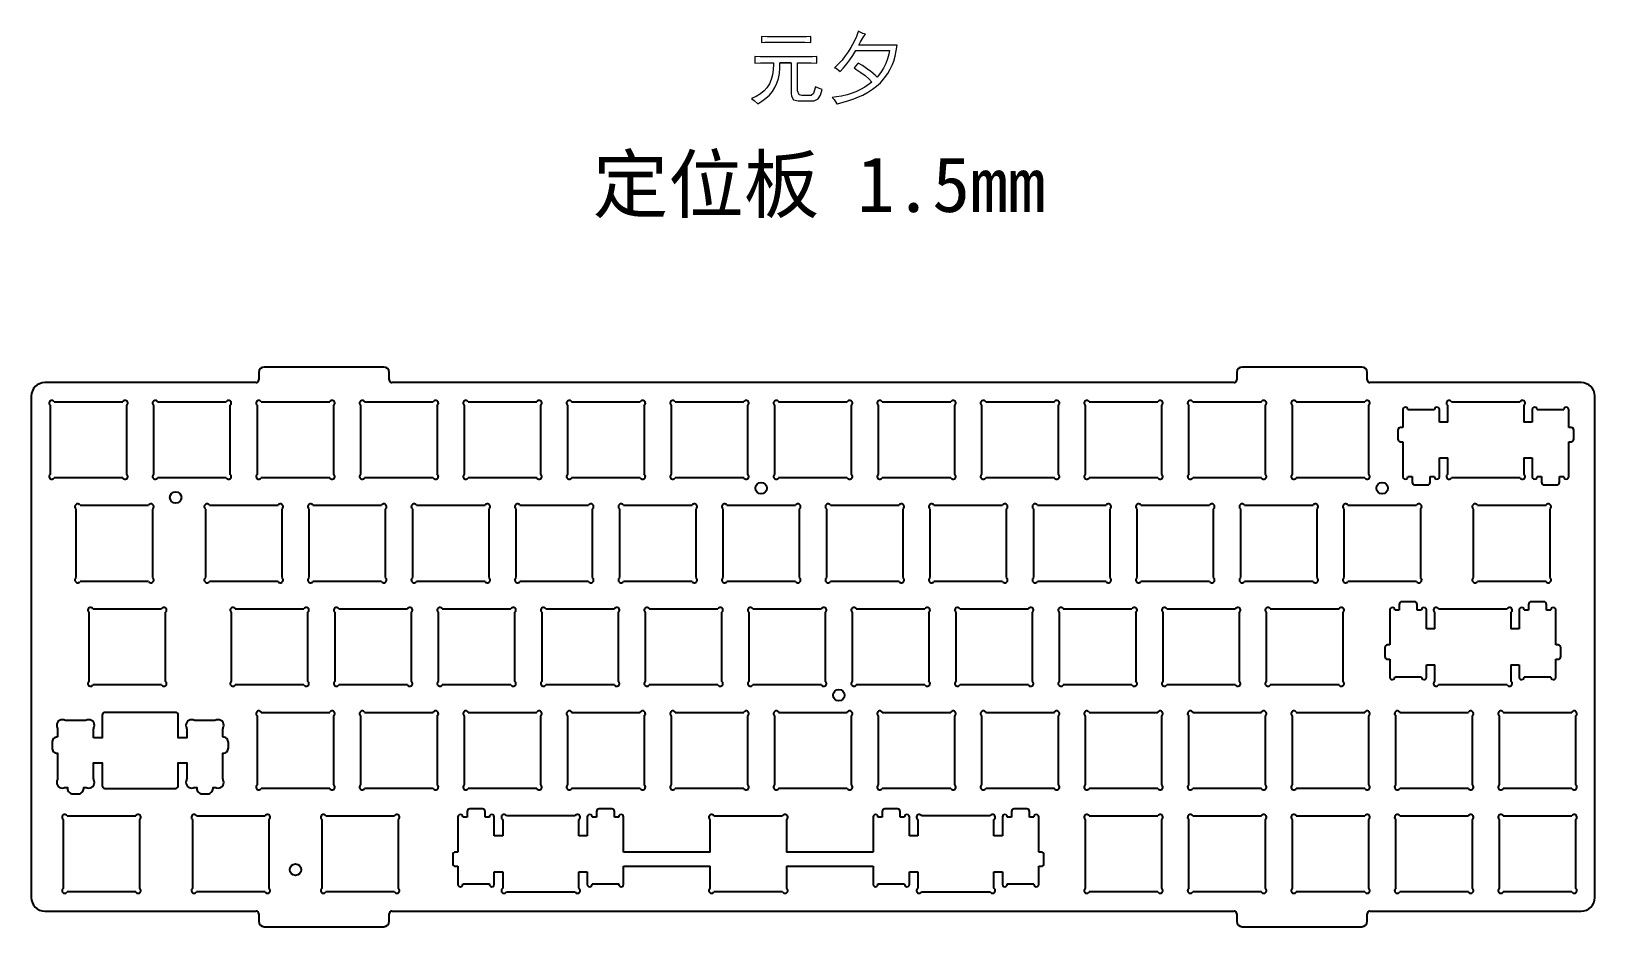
# Model space of a CAD drawing. Header units: millimetres. Extents: x 2418 to 2706, y 1427 to 1592.
import ezdxf

# ---------------------------------------------------------------- set-up
doc = ezdxf.new("R2010")
doc.units = ezdxf.units.MM
doc.layers.add('02___PRT_ALL_AXES', color=7, linetype='Continuous')
doc.layers.add('定位板 v10 v5 v1_定位板 v10 v5_定位板 v9_Sketch2', color=7, linetype='Continuous')
doc.styles.get("Standard").update_dxf_attribs({"font": 'arial.ttf'})

msp = doc.modelspace()

# ---------------------------------------------------------------- linework, layer by layer
at = {"color": 7, "linetype": 'Continuous'}
for p, q in [((2459.8, 1529.47), (2459.8, 1528.1)), ((2482.8, 1530.47), (2460.8, 1530.47)), ((2483.8, 1528.1), (2483.8, 1529.47)), ((2639.8, 1529.47), (2639.8, 1528.1)), ((2662.8, 1530.47), (2640.8, 1530.47)), ((2663.8, 1528.1), (2663.8, 1529.47)), ((2417.93, 1525.1), (2417.93, 1432.85)), ((2459.3, 1527.6), (2420.43, 1527.6)), ((2639.3, 1527.6), (2484.3, 1527.6)), ((2703.18, 1527.6), (2664.3, 1527.6)), ((2705.68, 1432.85), (2705.68, 1525.1)), ((2421.45, 1510.76), (2421.45, 1523.39)), ((2422.13, 1524.07), (2434.77, 1524.07)), ((2435.45, 1523.39), (2435.45, 1510.76)), ((2440.5, 1510.76), (2440.5, 1523.39)), ((2441.18, 1524.07), (2453.82, 1524.07)), ((2454.5, 1523.39), (2454.5, 1510.76)), ((2459.55, 1510.76), (2459.55, 1523.39)), ((2460.23, 1524.07), (2472.87, 1524.07)), ((2473.55, 1523.39), (2473.55, 1510.76)), ((2478.6, 1510.76), (2478.6, 1523.39)), ((2479.28, 1524.07), (2491.92, 1524.07)), ((2492.6, 1523.39), (2492.6, 1510.76)), ((2497.65, 1510.76), (2497.65, 1523.39)), ((2498.33, 1524.07), (2510.97, 1524.07)), ((2511.65, 1523.39), (2511.65, 1510.76)), ((2516.7, 1510.76), (2516.7, 1523.39)), ((2517.38, 1524.07), (2530.02, 1524.07)), ((2530.7, 1523.39), (2530.7, 1510.76)), ((2535.75, 1510.76), (2535.75, 1523.39)), ((2536.43, 1524.07), (2549.07, 1524.07)), ((2549.75, 1523.39), (2549.75, 1510.76)), ((2554.8, 1510.76), (2554.8, 1523.39)), ((2555.48, 1524.07), (2568.12, 1524.07)), ((2568.8, 1523.39), (2568.8, 1510.76)), ((2573.85, 1510.76), (2573.85, 1523.39)), ((2574.53, 1524.07), (2587.17, 1524.07)), ((2587.85, 1523.39), (2587.85, 1510.76)), ((2592.9, 1510.76), (2592.9, 1523.39)), ((2593.58, 1524.07), (2606.22, 1524.07)), ((2606.9, 1523.39), (2606.9, 1510.76)), ((2611.95, 1510.76), (2611.95, 1523.39)), ((2612.63, 1524.07), (2625.27, 1524.07)), ((2625.95, 1523.39), (2625.95, 1510.76)), ((2631, 1510.76), (2631, 1523.39)), ((2631.68, 1524.07), (2644.32, 1524.07)), ((2645, 1523.39), (2645, 1510.76)), ((2650.05, 1510.76), (2650.05, 1523.39)), ((2650.73, 1524.07), (2663.37, 1524.07)), ((2664.05, 1523.39), (2664.05, 1510.76)), ((2670.38, 1522.65), (2670.38, 1519.34)), ((2676.18, 1522.6), (2671.27, 1522.6)), ((2677.08, 1520.35), (2677.08, 1522.65)), ((2678.63, 1520.35), (2678.63, 1523.39)), ((2679.31, 1524.07), (2691.94, 1524.07)), ((2692.63, 1523.39), (2692.63, 1520.35)), ((2694.18, 1522.65), (2694.18, 1520.35)), ((2699.98, 1522.6), (2695.07, 1522.6)), ((2700.88, 1519.34), (2700.88, 1522.65)), ((2670.38, 1519.34), (2669.93, 1519.34)), ((2678.63, 1520.35), (2677.08, 1520.35)), ((2694.18, 1520.35), (2692.63, 1520.35)), ((2701.33, 1519.34), (2700.88, 1519.34)), ((2669.43, 1518.84), (2669.43, 1517.22)), ((2669.93, 1516.72), (2670.38, 1516.72)), ((2670.38, 1516.72), (2670.38, 1510.27)), ((2700.88, 1516.72), (2701.33, 1516.72)), ((2700.88, 1510.27), (2700.88, 1516.72)), ((2701.83, 1517.22), (2701.83, 1518.84)), ((2677.08, 1513.77), (2678.63, 1513.77)), ((2677.08, 1510.27), (2677.08, 1513.77)), ((2678.63, 1510.76), (2678.63, 1513.77)), ((2692.63, 1513.77), (2694.18, 1513.77)), ((2692.63, 1513.77), (2692.63, 1510.76)), ((2694.18, 1513.77), (2694.18, 1510.27)), ((2434.77, 1510.07), (2422.13, 1510.07)), ((2453.82, 1510.07), (2441.18, 1510.07)), ((2472.87, 1510.07), (2460.23, 1510.07)), ((2491.92, 1510.07), (2479.28, 1510.07)), ((2510.97, 1510.07), (2498.33, 1510.07)), ((2530.02, 1510.07), (2517.38, 1510.07)), ((2549.07, 1510.07), (2536.43, 1510.07)), ((2568.12, 1510.07), (2555.48, 1510.07)), ((2587.17, 1510.07), (2574.53, 1510.07)), ((2606.22, 1510.07), (2593.58, 1510.07)), ((2625.27, 1510.07), (2612.63, 1510.07)), ((2644.32, 1510.07), (2631.68, 1510.07)), ((2663.37, 1510.07), (2650.73, 1510.07)), ((2671.27, 1510.32), (2672.08, 1510.32)), ((2672.08, 1510.32), (2672.08, 1509.27)), ((2672.58, 1508.77), (2674.88, 1508.77)), ((2675.38, 1510.32), (2676.18, 1510.32)), ((2675.38, 1509.27), (2675.38, 1510.32)), ((2691.94, 1510.07), (2679.31, 1510.07)), ((2695.07, 1510.32), (2695.88, 1510.32)), ((2695.88, 1510.32), (2695.88, 1509.27)), ((2696.38, 1508.77), (2698.68, 1508.77)), ((2699.18, 1510.32), (2699.98, 1510.32)), ((2699.18, 1509.27), (2699.18, 1510.32)), ((2426.9, 1505.02), (2439.53, 1505.02)), ((2450.71, 1505.02), (2463.34, 1505.02)), ((2469.76, 1505.02), (2482.39, 1505.02)), ((2488.81, 1505.02), (2501.44, 1505.02)), ((2507.86, 1505.02), (2520.49, 1505.02)), ((2526.91, 1505.02), (2539.54, 1505.02)), ((2545.96, 1505.02), (2558.59, 1505.02)), ((2565.01, 1505.02), (2577.64, 1505.02)), ((2584.06, 1505.02), (2596.69, 1505.02)), ((2603.11, 1505.02), (2615.74, 1505.02)), ((2622.16, 1505.02), (2634.79, 1505.02)), ((2641.21, 1505.02), (2653.84, 1505.02)), ((2660.26, 1505.02), (2672.89, 1505.02)), ((2684.07, 1505.02), (2696.71, 1505.02)), ((2426.21, 1491.71), (2426.21, 1504.34)), ((2440.21, 1504.34), (2440.21, 1491.71)), ((2450.03, 1491.71), (2450.03, 1504.34)), ((2464.03, 1504.34), (2464.03, 1491.71)), ((2469.08, 1491.71), (2469.08, 1504.34)), ((2483.08, 1504.34), (2483.08, 1491.71)), ((2488.13, 1491.71), (2488.13, 1504.34)), ((2502.13, 1504.34), (2502.13, 1491.71)), ((2507.18, 1491.71), (2507.18, 1504.34)), ((2521.18, 1504.34), (2521.18, 1491.71)), ((2526.23, 1491.71), (2526.23, 1504.34)), ((2540.23, 1504.34), (2540.23, 1491.71)), ((2545.28, 1491.71), (2545.28, 1504.34)), ((2559.28, 1504.34), (2559.28, 1491.71)), ((2564.33, 1491.71), (2564.33, 1504.34)), ((2578.33, 1504.34), (2578.33, 1491.71)), ((2583.38, 1491.71), (2583.38, 1504.34)), ((2597.38, 1504.34), (2597.38, 1491.71)), ((2602.43, 1491.71), (2602.43, 1504.34)), ((2616.43, 1504.34), (2616.43, 1491.71)), ((2621.48, 1491.71), (2621.48, 1504.34)), ((2635.48, 1504.34), (2635.48, 1491.71)), ((2640.53, 1491.71), (2640.53, 1504.34)), ((2654.53, 1504.34), (2654.53, 1491.71)), ((2659.58, 1491.71), (2659.58, 1504.34)), ((2673.58, 1504.34), (2673.58, 1491.71)), ((2683.39, 1491.71), (2683.39, 1504.34)), ((2697.39, 1504.34), (2697.39, 1491.71)), ((2439.53, 1491.02), (2426.9, 1491.02)), ((2463.34, 1491.02), (2450.71, 1491.02)), ((2482.39, 1491.02), (2469.76, 1491.02)), ((2501.44, 1491.02), (2488.81, 1491.02)), ((2520.49, 1491.02), (2507.86, 1491.02)), ((2539.54, 1491.02), (2526.91, 1491.02)), ((2558.59, 1491.02), (2545.96, 1491.02)), ((2577.64, 1491.02), (2565.01, 1491.02)), ((2596.69, 1491.02), (2584.06, 1491.02)), ((2615.74, 1491.02), (2603.11, 1491.02)), ((2634.79, 1491.02), (2622.16, 1491.02)), ((2653.84, 1491.02), (2641.21, 1491.02)), ((2672.89, 1491.02), (2660.26, 1491.02)), ((2696.71, 1491.02), (2684.07, 1491.02)), ((2428.59, 1472.66), (2428.59, 1485.29)), ((2429.28, 1485.97), (2441.91, 1485.97)), ((2442.59, 1485.29), (2442.59, 1472.66)), ((2454.79, 1472.66), (2454.79, 1485.29)), ((2455.47, 1485.97), (2468.11, 1485.97)), ((2468.79, 1485.29), (2468.79, 1472.66)), ((2473.84, 1472.66), (2473.84, 1485.29)), ((2474.52, 1485.97), (2487.16, 1485.97)), ((2487.84, 1485.29), (2487.84, 1472.66)), ((2492.89, 1472.66), (2492.89, 1485.29)), ((2493.57, 1485.97), (2506.21, 1485.97)), ((2506.89, 1485.29), (2506.89, 1472.66)), ((2511.94, 1472.66), (2511.94, 1485.29)), ((2512.62, 1485.97), (2525.26, 1485.97)), ((2525.94, 1485.29), (2525.94, 1472.66)), ((2530.99, 1472.66), (2530.99, 1485.29)), ((2531.67, 1485.97), (2544.31, 1485.97)), ((2550.72, 1485.97), (2563.36, 1485.97)), ((2564.04, 1485.29), (2564.04, 1472.66)), ((2569.09, 1472.66), (2569.09, 1485.29)), ((2569.77, 1485.97), (2582.41, 1485.97)), ((2583.09, 1485.29), (2583.09, 1472.66)), ((2588.14, 1472.66), (2588.14, 1485.29)), ((2588.82, 1485.97), (2601.46, 1485.97)), ((2602.14, 1485.29), (2602.14, 1472.66)), ((2607.19, 1472.66), (2607.19, 1485.29)), ((2607.87, 1485.97), (2620.51, 1485.97)), ((2621.19, 1485.29), (2621.19, 1472.66)), ((2626.24, 1472.66), (2626.24, 1485.29)), ((2626.92, 1485.97), (2639.56, 1485.97)), ((2640.24, 1485.29), (2640.24, 1472.66)), ((2645.29, 1472.66), (2645.29, 1485.29)), ((2645.97, 1485.97), (2658.61, 1485.97)), ((2659.29, 1485.29), (2659.29, 1472.66)), ((2667.99, 1485.77), (2667.99, 1479.32)), ((2669.69, 1485.72), (2668.89, 1485.72)), ((2669.69, 1486.77), (2669.69, 1485.72)), ((2672.49, 1487.27), (2670.19, 1487.27)), ((2672.99, 1485.72), (2672.99, 1486.77)), ((2673.8, 1485.72), (2672.99, 1485.72)), ((2674.69, 1482.27), (2674.69, 1485.77)), ((2676.24, 1482.27), (2676.24, 1485.29)), ((2676.93, 1485.97), (2689.56, 1485.97)), ((2690.24, 1485.29), (2690.24, 1482.27)), ((2691.79, 1485.77), (2691.79, 1482.27)), ((2693.49, 1485.72), (2692.69, 1485.72)), ((2693.49, 1486.77), (2693.49, 1485.72)), ((2696.29, 1487.27), (2693.99, 1487.27)), ((2696.79, 1485.72), (2696.79, 1486.77)), ((2697.6, 1485.72), (2696.79, 1485.72)), ((2698.49, 1479.32), (2698.49, 1485.77)), ((2676.24, 1482.27), (2674.69, 1482.27)), ((2691.79, 1482.27), (2690.24, 1482.27)), ((2667.99, 1479.32), (2667.54, 1479.32)), ((2698.94, 1479.32), (2698.49, 1479.32)), ((2667.04, 1478.82), (2667.04, 1477.2)), ((2667.54, 1476.7), (2667.99, 1476.7)), ((2667.99, 1476.7), (2667.99, 1473.39)), ((2698.49, 1476.7), (2698.94, 1476.7)), ((2698.49, 1473.39), (2698.49, 1476.7)), ((2699.44, 1477.2), (2699.44, 1478.82)), ((2668.89, 1473.44), (2673.8, 1473.44)), ((2674.69, 1475.69), (2676.24, 1475.69)), ((2674.69, 1473.39), (2674.69, 1475.69)), ((2676.24, 1472.66), (2676.24, 1475.69)), ((2690.24, 1475.69), (2691.79, 1475.69)), ((2690.24, 1475.69), (2690.24, 1472.66)), ((2691.79, 1475.69), (2691.79, 1473.39)), ((2692.69, 1473.44), (2697.6, 1473.44)), ((2441.91, 1471.97), (2429.28, 1471.97)), ((2468.11, 1471.97), (2455.47, 1471.97)), ((2487.16, 1471.97), (2474.52, 1471.97)), ((2506.21, 1471.97), (2493.57, 1471.97)), ((2525.26, 1471.97), (2512.62, 1471.97)), ((2544.31, 1471.97), (2531.67, 1471.97)), ((2563.36, 1471.97), (2550.72, 1471.97)), ((2582.41, 1471.97), (2569.77, 1471.97)), ((2601.46, 1471.97), (2588.82, 1471.97)), ((2620.51, 1471.97), (2607.87, 1471.97)), ((2639.56, 1471.97), (2626.92, 1471.97)), ((2658.61, 1471.97), (2645.97, 1471.97)), ((2689.56, 1471.97), (2676.93, 1471.97)), ((2459.55, 1453.61), (2459.55, 1466.24)), ((2460.23, 1466.92), (2472.87, 1466.92)), ((2473.55, 1466.24), (2473.55, 1453.61)), ((2478.6, 1453.61), (2478.6, 1466.24)), ((2479.28, 1466.92), (2491.92, 1466.92)), ((2492.6, 1466.24), (2492.6, 1453.61)), ((2497.65, 1453.61), (2497.65, 1466.24)), ((2498.33, 1466.92), (2510.97, 1466.92)), ((2511.65, 1466.24), (2511.65, 1453.61)), ((2516.7, 1453.61), (2516.7, 1466.24)), ((2517.38, 1466.92), (2530.02, 1466.92)), ((2530.7, 1466.24), (2530.7, 1453.61)), ((2535.75, 1453.61), (2535.75, 1466.24)), ((2536.43, 1466.92), (2549.07, 1466.92)), ((2555.48, 1466.92), (2568.12, 1466.92)), ((2568.8, 1466.24), (2568.8, 1453.61)), ((2573.85, 1453.61), (2573.85, 1466.24)), ((2574.53, 1466.92), (2587.17, 1466.92)), ((2587.85, 1466.24), (2587.85, 1453.61)), ((2592.9, 1453.61), (2592.9, 1466.24)), ((2593.58, 1466.92), (2606.22, 1466.92)), ((2606.9, 1466.24), (2606.9, 1453.61)), ((2611.95, 1453.61), (2611.95, 1466.24)), ((2612.63, 1466.92), (2625.27, 1466.92)), ((2625.95, 1466.24), (2625.95, 1453.61)), ((2631, 1453.61), (2631, 1466.24)), ((2631.68, 1466.92), (2644.32, 1466.92)), ((2645, 1466.24), (2645, 1453.61)), ((2650.05, 1453.61), (2650.05, 1466.24)), ((2650.73, 1466.92), (2663.37, 1466.92)), ((2664.05, 1466.24), (2664.05, 1453.61)), ((2669.1, 1453.61), (2669.1, 1466.24)), ((2669.78, 1466.92), (2682.42, 1466.92)), ((2683.1, 1466.24), (2683.1, 1453.61)), ((2688.15, 1453.61), (2688.15, 1466.24)), ((2688.83, 1466.92), (2701.47, 1466.92)), ((2702.15, 1466.24), (2702.15, 1453.61)), ((2472.87, 1452.92), (2460.23, 1452.92)), ((2491.92, 1452.92), (2479.28, 1452.92)), ((2510.97, 1452.92), (2498.33, 1452.92)), ((2530.02, 1452.92), (2517.38, 1452.92)), ((2549.07, 1452.92), (2536.43, 1452.92)), ((2568.12, 1452.92), (2555.48, 1452.92)), ((2587.17, 1452.92), (2574.53, 1452.92)), ((2606.22, 1452.92), (2593.58, 1452.92)), ((2625.27, 1452.92), (2612.63, 1452.92)), ((2644.32, 1452.92), (2631.68, 1452.92)), ((2663.37, 1452.92), (2650.73, 1452.92)), ((2682.42, 1452.92), (2669.78, 1452.92)), ((2701.47, 1452.92), (2688.83, 1452.92)), ((2424.51, 1447.87), (2437.15, 1447.87)), ((2448.33, 1447.87), (2460.96, 1447.87)), ((2472.14, 1447.87), (2484.78, 1447.87)), ((2496.45, 1447.67), (2496.45, 1441.22)), ((2498.15, 1447.62), (2497.34, 1447.62)), ((2498.15, 1448.67), (2498.15, 1447.62)), ((2500.95, 1449.17), (2498.65, 1449.17)), ((2501.45, 1447.62), (2501.45, 1448.67)), ((2502.25, 1447.62), (2501.45, 1447.62)), ((2503.15, 1444.17), (2503.15, 1447.67)), ((2518.01, 1447.87), (2505.38, 1447.87)), ((2520.25, 1447.67), (2520.25, 1444.17)), ((2521.95, 1447.62), (2521.14, 1447.62)), ((2521.95, 1448.67), (2521.95, 1447.62)), ((2524.75, 1449.17), (2522.45, 1449.17)), ((2525.25, 1447.62), (2525.25, 1448.67)), ((2526.05, 1447.62), (2525.25, 1447.62)), ((2526.95, 1441.19), (2526.95, 1447.67)), ((2543.58, 1447.87), (2556.21, 1447.87)), ((2572.85, 1447.67), (2572.85, 1441.19)), ((2574.55, 1447.62), (2573.74, 1447.62)), ((2574.55, 1448.67), (2574.55, 1447.62)), ((2577.35, 1449.17), (2575.05, 1449.17)), ((2577.85, 1447.62), (2577.85, 1448.67)), ((2578.65, 1447.62), (2577.85, 1447.62)), ((2579.55, 1444.17), (2579.55, 1447.67)), ((2594.41, 1447.87), (2581.78, 1447.87)), ((2596.65, 1447.67), (2596.65, 1444.17)), ((2598.35, 1447.62), (2597.54, 1447.62)), ((2598.35, 1448.67), (2598.35, 1447.62)), ((2601.15, 1449.17), (2598.85, 1449.17)), ((2601.65, 1447.62), (2601.65, 1448.67)), ((2602.45, 1447.62), (2601.65, 1447.62)), ((2603.35, 1441.22), (2603.35, 1447.67)), ((2612.63, 1447.87), (2625.27, 1447.87)), ((2631.68, 1447.87), (2644.32, 1447.87)), ((2650.73, 1447.87), (2663.37, 1447.87)), ((2669.78, 1447.87), (2682.42, 1447.87)), ((2688.83, 1447.87), (2701.47, 1447.87)), ((2423.83, 1434.56), (2423.83, 1447.19)), ((2437.83, 1447.19), (2437.83, 1434.56)), ((2447.64, 1434.56), (2447.64, 1447.19)), ((2461.64, 1447.19), (2461.64, 1434.56)), ((2471.46, 1434.56), (2471.46, 1447.19)), ((2485.46, 1447.19), (2485.46, 1434.56)), ((2504.7, 1447.19), (2504.7, 1444.17)), ((2518.7, 1444.17), (2518.7, 1447.19)), ((2542.9, 1441.19), (2542.9, 1447.19)), ((2556.9, 1447.19), (2556.9, 1441.19)), ((2581.1, 1447.19), (2581.1, 1444.17)), ((2595.1, 1444.17), (2595.1, 1447.19)), ((2611.95, 1434.56), (2611.95, 1447.19)), ((2625.95, 1447.19), (2625.95, 1434.56)), ((2631, 1434.56), (2631, 1447.19)), ((2645, 1447.19), (2645, 1434.56)), ((2650.05, 1434.56), (2650.05, 1447.19)), ((2664.05, 1447.19), (2664.05, 1434.56)), ((2669.1, 1434.56), (2669.1, 1447.19)), ((2683.1, 1447.19), (2683.1, 1434.56)), ((2688.15, 1434.56), (2688.15, 1447.19)), ((2702.15, 1447.19), (2702.15, 1434.56)), ((2504.7, 1444.17), (2503.15, 1444.17)), ((2520.25, 1444.17), (2518.7, 1444.17)), ((2581.1, 1444.17), (2579.55, 1444.17)), ((2596.65, 1444.17), (2595.1, 1444.17)), ((2495.5, 1440.72), (2495.5, 1439.1)), ((2496.45, 1441.22), (2496, 1441.22)), ((2542.9, 1441.19), (2526.95, 1441.19)), ((2572.85, 1441.19), (2556.9, 1441.19)), ((2603.8, 1441.22), (2603.35, 1441.22)), ((2604.3, 1439.1), (2604.3, 1440.72)), ((2496, 1438.6), (2496.45, 1438.6)), ((2496.45, 1438.6), (2496.45, 1435.29)), ((2503.15, 1435.29), (2503.15, 1437.59)), ((2503.15, 1437.59), (2504.7, 1437.59)), ((2504.7, 1437.59), (2504.7, 1434.56)), ((2518.7, 1434.56), (2518.7, 1437.59)), ((2518.7, 1437.59), (2520.25, 1437.59)), ((2520.25, 1437.59), (2520.25, 1435.29)), ((2526.95, 1438.59), (2542.9, 1438.59)), ((2526.95, 1435.29), (2526.95, 1438.59)), ((2542.9, 1434.56), (2542.9, 1438.59)), ((2556.9, 1438.59), (2572.85, 1438.59)), ((2556.9, 1438.59), (2556.9, 1434.56)), ((2572.85, 1438.59), (2572.85, 1435.29)), ((2579.55, 1437.59), (2581.1, 1437.59)), ((2579.55, 1435.29), (2579.55, 1437.59)), ((2581.1, 1437.59), (2581.1, 1434.56)), ((2595.1, 1437.59), (2596.65, 1437.59)), ((2595.1, 1434.56), (2595.1, 1437.59)), ((2596.65, 1437.59), (2596.65, 1435.29)), ((2603.35, 1438.6), (2603.8, 1438.6)), ((2603.35, 1435.29), (2603.35, 1438.6)), ((2437.15, 1433.87), (2424.51, 1433.87)), ((2460.96, 1433.87), (2448.33, 1433.87)), ((2484.78, 1433.87), (2472.14, 1433.87)), ((2497.34, 1435.34), (2502.25, 1435.34)), ((2505.38, 1433.87), (2518.01, 1433.87)), ((2521.14, 1435.34), (2526.05, 1435.34)), ((2556.21, 1433.87), (2543.58, 1433.87)), ((2573.74, 1435.34), (2578.65, 1435.34)), ((2581.78, 1433.87), (2594.41, 1433.87)), ((2597.54, 1435.34), (2602.45, 1435.34)), ((2625.27, 1433.87), (2612.63, 1433.87)), ((2644.32, 1433.87), (2631.68, 1433.87)), ((2663.37, 1433.87), (2650.73, 1433.87)), ((2682.42, 1433.87), (2669.78, 1433.87)), ((2701.47, 1433.87), (2688.83, 1433.87)), ((2420.43, 1430.35), (2459.3, 1430.35)), ((2484.3, 1430.35), (2639.3, 1430.35)), ((2664.3, 1430.35), (2703.18, 1430.35)), ((2459.8, 1429.85), (2459.8, 1428.47)), ((2460.8, 1427.47), (2482.8, 1427.47)), ((2483.8, 1428.47), (2483.8, 1429.85)), ((2639.8, 1429.85), (2639.8, 1428.47)), ((2640.8, 1427.47), (2662.8, 1427.47)), ((2663.8, 1428.47), (2663.8, 1429.85))]:
    msp.add_line(p, q, dxfattribs=at)
at = {"color": 7, "lineweight": 0}
for points in [[(2553.83, 1591.21), (2553.35, 1591.23), (2552.34, 1591.28)], [(2552.34, 1591.28), (2552.34, 1590.19), (2552.95, 1590.22), (2553.88, 1590.24), (2559.77, 1590.24)], [(2561.39, 1591.28), (2560.61, 1591.24), (2559.77, 1591.21), (2553.83, 1591.21)], [(2559.77, 1590.24), (2560.3, 1590.24), (2561.39, 1590.19), (2561.39, 1591.28)], [(2570.13, 1592.25), (2570.07, 1592.02), (2569.79, 1591.29), (2569.36, 1590.39), (2568.76, 1589.27)], [(2574.96, 1583.67), (2575.55, 1584.47), (2576.03, 1585.3), (2576.42, 1586.12), (2576.65, 1586.76), (2576.9, 1587.65), (2577.12, 1588.63), (2577.28, 1589.68), (2570.25, 1589.68), (2570.54, 1590.29), (2571.07, 1591.23), (2571.45, 1591.74), (2570.96, 1591.85), (2570.13, 1592.25)], [(2568.76, 1589.27), (2568.29, 1588.49), (2567.74, 1587.7), (2567.15, 1586.94), (2566.49, 1586.24), (2565.78, 1585.54), (2566.05, 1585.43), (2566.82, 1584.87), (2567.41, 1585.51), (2568.01, 1586.24), (2568.58, 1586.99), (2569.14, 1587.82), (2569.67, 1588.69), (2575.86, 1588.69)], [(2575.86, 1588.69), (2575.77, 1588.05), (2575.53, 1587.16), (2575.22, 1586.29), (2574.79, 1585.45), (2574.25, 1584.62), (2573.62, 1583.83)], [(2554.52, 1586.47), (2554.52, 1586.22), (2554.48, 1585.18), (2554.35, 1584.24), (2554.12, 1583.37), (2553.78, 1582.58), (2553.33, 1581.87), (2552.79, 1581.26), (2552.13, 1580.72), (2551.37, 1580.26), (2550.5, 1579.88), (2550.99, 1579.53), (2551.65, 1578.91), (2552.41, 1579.37), (2553.15, 1579.91), (2553.79, 1580.52), (2554.34, 1581.18), (2554.8, 1581.92), (2555.16, 1582.71), (2555.44, 1583.55), (2555.62, 1584.46), (2555.72, 1585.43), (2555.72, 1586.47), (2557.78, 1586.47)], [(2553.02, 1587.55), (2553.02, 1587.55), (2552.1, 1587.57), (2551.07, 1587.6)], [(2551.07, 1587.6), (2551.07, 1586.4), (2551.09, 1586.4), (2552.11, 1586.45), (2553.02, 1586.47), (2554.52, 1586.47)], [(2562.52, 1587.6), (2561.68, 1587.57), (2560.81, 1587.55), (2553.02, 1587.55)], [(2555.72, 1586.47), (2557.78, 1586.47), (2557.78, 1580.8), (2557.83, 1580.29)], [(2555.72, 1586.47), (2557.78, 1586.47), (2557.78, 1580.8), (2557.83, 1580.29)], [(2557.78, 1586.47), (2555.72, 1586.47), (2555.72, 1586.47)], [(2555.72, 1586.47), (2557.78, 1586.47)], [(2559.77, 1580.46), (2559.28, 1580.55), (2558.92, 1581.26), (2558.92, 1586.47)], [(2559.77, 1580.46), (2559.28, 1580.55), (2558.92, 1581.26), (2558.92, 1586.47)], [(2558.92, 1586.47), (2560.81, 1586.47)], [(2560.81, 1586.47), (2561.47, 1586.45), (2562.52, 1586.4), (2562.52, 1587.6)], [(2570.13, 1586.4), (2570.02, 1586.24), (2569.39, 1585.5), (2569.7, 1585.3), (2570.59, 1584.69), (2571.38, 1584.1), (2572.08, 1583.5), (2572.65, 1582.91), (2572.19, 1582.55), (2571.37, 1581.99), (2570.54, 1581.51), (2569.69, 1581.11), (2568.81, 1580.8), (2568.06, 1580.57), (2567.05, 1580.32), (2566.15, 1580.16), (2565.32, 1580.06), (2565.67, 1579.7), (2566.18, 1578.91), (2566.28, 1578.92), (2567.38, 1579.2), (2568.4, 1579.5), (2569.34, 1579.83), (2570.2, 1580.16), (2570.99, 1580.52), (2571.68, 1580.92), (2571.84, 1581), (2572.73, 1581.58), (2573.51, 1582.17), (2574.2, 1582.78), (2574.78, 1583.44), (2574.96, 1583.67)], [(2573.62, 1583.83), (2573.23, 1584.18), (2572.42, 1584.82), (2571.65, 1585.41), (2570.89, 1585.94), (2570.13, 1586.4)], [(2557.83, 1580.29), (2558.24, 1579.65), (2559.1, 1579.42), (2561.72, 1579.42), (2562.03, 1579.47), (2562.74, 1579.83), (2563.21, 1580.52), (2563.49, 1581.54), (2563.12, 1581.64), (2562.24, 1582.05)], [(2562.24, 1582.05), (2562.21, 1581.87), (2561.9, 1580.8), (2561.44, 1580.46), (2559.77, 1580.46)]]:
    msp.add_lwpolyline(points, dxfattribs=at)
at = {"color": 7, "linetype": 'Continuous'}
for centre, radius, start, end in [((2459.3, 1528.1), 0.5, 270, 0), ((2460.8, 1529.47), 1, 90, 180), ((2482.8, 1529.47), 1, 0, 90), ((2484.3, 1528.1), 0.5, 180, 270), ((2639.3, 1528.1), 0.5, 270, 0), ((2640.8, 1529.47), 1, 90, 180), ((2662.8, 1529.47), 1, 0, 90), ((2664.3, 1528.1), 0.5, 180, 270), ((2420.43, 1525.1), 2.5, 90, 180), ((2703.18, 1525.1), 2.5, 0, 90), ((2421.7, 1523.83), 0.5, 29.621, 240.379), ((2435.2, 1523.83), 0.5, 299.621, 150.379), ((2440.75, 1523.83), 0.5, 29.621, 240.379), ((2454.25, 1523.83), 0.5, 299.621, 150.379), ((2459.8, 1523.83), 0.5, 29.621, 240.379), ((2473.3, 1523.83), 0.5, 299.621, 150.379), ((2478.85, 1523.83), 0.5, 29.621, 240.379), ((2492.35, 1523.83), 0.5, 299.621, 150.379), ((2497.9, 1523.83), 0.5, 29.621, 240.379), ((2511.4, 1523.83), 0.5, 299.621, 150.379), ((2516.95, 1523.83), 0.5, 29.621, 240.379), ((2530.45, 1523.83), 0.5, 299.621, 150.379), ((2536, 1523.83), 0.5, 29.621, 240.379), ((2549.5, 1523.83), 0.5, 299.621, 150.379), ((2555.05, 1523.83), 0.5, 29.621, 240.379), ((2568.55, 1523.83), 0.5, 299.621, 150.379), ((2574.1, 1523.83), 0.5, 29.621, 240.379), ((2587.6, 1523.83), 0.5, 299.621, 150.379), ((2593.15, 1523.83), 0.5, 29.621, 240.379), ((2606.65, 1523.83), 0.5, 299.621, 150.379), ((2612.2, 1523.83), 0.5, 29.621, 240.379), ((2625.7, 1523.83), 0.5, 299.621, 150.379), ((2631.25, 1523.83), 0.5, 29.621, 240.379), ((2644.75, 1523.83), 0.5, 299.621, 150.379), ((2650.3, 1523.83), 0.5, 29.621, 240.379), ((2663.8, 1523.83), 0.5, 299.621, 150.379), ((2670.83, 1522.65), 0.45, 353.6206, 180), ((2676.63, 1522.65), 0.45, 0, 186.3794), ((2678.87, 1523.83), 0.5, 29.621, 240.379), ((2692.38, 1523.83), 0.5, 299.621, 150.379), ((2694.63, 1522.65), 0.45, 353.6206, 180), ((2700.43, 1522.65), 0.45, 0, 186.3794), ((2669.93, 1518.84), 0.5, 90, 180), ((2701.33, 1518.84), 0.5, 0, 90), ((2669.93, 1517.22), 0.5, 180, 270), ((2701.33, 1517.22), 0.5, 270, 0), ((2421.7, 1510.32), 0.5, 119.621, 330.379), ((2435.2, 1510.32), 0.5, 209.621, 60.379), ((2440.75, 1510.32), 0.5, 119.621, 330.379), ((2454.25, 1510.32), 0.5, 209.621, 60.379), ((2459.8, 1510.32), 0.5, 119.621, 330.379), ((2473.3, 1510.32), 0.5, 209.621, 60.379), ((2478.85, 1510.32), 0.5, 119.621, 330.379), ((2492.35, 1510.32), 0.5, 209.621, 60.379), ((2497.9, 1510.32), 0.5, 119.621, 330.379), ((2511.4, 1510.32), 0.5, 209.621, 60.379), ((2516.95, 1510.32), 0.5, 119.621, 330.379), ((2530.45, 1510.32), 0.5, 209.621, 60.379), ((2536, 1510.32), 0.5, 119.621, 330.379), ((2549.5, 1510.32), 0.5, 209.621, 60.379), ((2555.05, 1510.32), 0.5, 119.621, 330.379), ((2568.55, 1510.32), 0.5, 209.621, 60.379), ((2574.1, 1510.32), 0.5, 119.621, 330.379), ((2587.6, 1510.32), 0.5, 209.621, 60.379), ((2593.15, 1510.32), 0.5, 119.621, 330.379), ((2606.65, 1510.32), 0.5, 209.621, 60.379), ((2612.2, 1510.32), 0.5, 119.621, 330.379), ((2625.7, 1510.32), 0.5, 209.621, 60.379), ((2631.25, 1510.32), 0.5, 119.621, 330.379), ((2644.75, 1510.32), 0.5, 209.621, 60.379), ((2650.3, 1510.32), 0.5, 119.621, 330.379), ((2663.8, 1510.32), 0.5, 209.621, 60.379), ((2678.87, 1510.32), 0.5, 119.621, 330.379), ((2692.38, 1510.32), 0.5, 209.621, 60.379), ((2670.83, 1510.27), 0.45, 180, 6.3794), ((2672.58, 1509.27), 0.5, 180, 270), ((2674.88, 1509.27), 0.5, 270, 0), ((2676.63, 1510.27), 0.45, 173.6206, 0), ((2694.63, 1510.27), 0.45, 180, 6.3794), ((2696.38, 1509.27), 0.5, 180, 270), ((2698.68, 1509.27), 0.5, 270, 0), ((2700.43, 1510.27), 0.45, 173.6206, 0), ((2426.46, 1504.78), 0.5, 29.621, 240.379), ((2439.97, 1504.78), 0.5, 299.621, 150.379), ((2450.27, 1504.78), 0.5, 29.621, 240.379), ((2463.78, 1504.78), 0.5, 299.621, 150.379), ((2469.32, 1504.78), 0.5, 29.621, 240.379), ((2482.83, 1504.78), 0.5, 299.621, 150.379), ((2488.37, 1504.78), 0.5, 29.621, 240.379), ((2501.88, 1504.78), 0.5, 299.621, 150.379), ((2507.42, 1504.78), 0.5, 29.621, 240.379), ((2520.93, 1504.78), 0.5, 299.621, 150.379), ((2526.47, 1504.78), 0.5, 29.621, 240.379), ((2539.98, 1504.78), 0.5, 299.621, 150.379), ((2545.52, 1504.78), 0.5, 29.621, 240.379), ((2559.03, 1504.78), 0.5, 299.621, 150.379), ((2564.57, 1504.78), 0.5, 29.621, 240.379), ((2578.08, 1504.78), 0.5, 299.621, 150.379), ((2583.62, 1504.78), 0.5, 29.621, 240.379), ((2597.13, 1504.78), 0.5, 299.621, 150.379), ((2602.67, 1504.78), 0.5, 29.621, 240.379), ((2616.18, 1504.78), 0.5, 299.621, 150.379), ((2621.72, 1504.78), 0.5, 29.621, 240.379), ((2635.23, 1504.78), 0.5, 299.621, 150.379), ((2640.77, 1504.78), 0.5, 29.621, 240.379), ((2654.28, 1504.78), 0.5, 299.621, 150.379), ((2659.82, 1504.78), 0.5, 29.621, 240.379), ((2673.33, 1504.78), 0.5, 299.621, 150.379), ((2683.64, 1504.78), 0.5, 29.621, 240.379), ((2697.14, 1504.78), 0.5, 299.621, 150.379), ((2426.46, 1491.27), 0.5, 119.621, 330.379), ((2439.97, 1491.27), 0.5, 209.621, 60.379), ((2450.27, 1491.27), 0.5, 119.621, 330.379), ((2463.78, 1491.27), 0.5, 209.621, 60.379), ((2469.32, 1491.27), 0.5, 119.621, 330.379), ((2482.83, 1491.27), 0.5, 209.621, 60.379), ((2488.37, 1491.27), 0.5, 119.621, 330.379), ((2501.88, 1491.27), 0.5, 209.621, 60.379), ((2507.42, 1491.27), 0.5, 119.621, 330.379), ((2520.93, 1491.27), 0.5, 209.621, 60.379), ((2526.47, 1491.27), 0.5, 119.621, 330.379), ((2539.98, 1491.27), 0.5, 209.621, 60.379), ((2545.52, 1491.27), 0.5, 119.621, 330.379), ((2559.03, 1491.27), 0.5, 209.621, 60.379), ((2564.57, 1491.27), 0.5, 119.621, 330.379), ((2578.08, 1491.27), 0.5, 209.621, 60.379), ((2583.62, 1491.27), 0.5, 119.621, 330.379), ((2597.13, 1491.27), 0.5, 209.621, 60.379), ((2602.67, 1491.27), 0.5, 119.621, 330.379), ((2616.18, 1491.27), 0.5, 209.621, 60.379), ((2621.72, 1491.27), 0.5, 119.621, 330.379), ((2635.23, 1491.27), 0.5, 209.621, 60.379), ((2640.77, 1491.27), 0.5, 119.621, 330.379), ((2654.28, 1491.27), 0.5, 209.621, 60.379), ((2659.82, 1491.27), 0.5, 119.621, 330.379), ((2673.33, 1491.27), 0.5, 209.621, 60.379), ((2683.64, 1491.27), 0.5, 119.621, 330.379), ((2697.14, 1491.27), 0.5, 209.621, 60.379), ((2428.84, 1485.73), 0.5, 29.621, 240.379), ((2442.35, 1485.73), 0.5, 299.621, 150.379), ((2455.04, 1485.73), 0.5, 29.621, 240.379), ((2468.54, 1485.73), 0.5, 299.621, 150.379), ((2474.09, 1485.73), 0.5, 29.621, 240.379), ((2487.59, 1485.73), 0.5, 299.621, 150.379), ((2493.14, 1485.73), 0.5, 29.621, 240.379), ((2506.64, 1485.73), 0.5, 299.621, 150.379), ((2512.19, 1485.73), 0.5, 29.621, 240.379), ((2525.69, 1485.73), 0.5, 299.621, 150.379), ((2531.24, 1485.73), 0.5, 29.621, 240.379), ((2544.74, 1485.73), 0.5, 299.621, 150.379), ((2550.29, 1485.73), 0.5, 29.621, 240.379), ((2563.79, 1485.73), 0.5, 299.621, 150.379), ((2569.34, 1485.73), 0.5, 29.621, 240.379), ((2582.84, 1485.73), 0.5, 299.621, 150.379), ((2588.39, 1485.73), 0.5, 29.621, 240.379), ((2601.89, 1485.73), 0.5, 299.621, 150.379), ((2607.44, 1485.73), 0.5, 29.621, 240.379), ((2620.94, 1485.73), 0.5, 299.621, 150.379), ((2626.49, 1485.73), 0.5, 29.621, 240.379), ((2639.99, 1485.73), 0.5, 299.621, 150.379), ((2645.54, 1485.73), 0.5, 29.621, 240.379), ((2659.04, 1485.73), 0.5, 299.621, 150.379), ((2668.44, 1485.77), 0.45, 353.6206, 180), ((2670.19, 1486.77), 0.5, 90, 180), ((2672.49, 1486.77), 0.5, 0, 90), ((2674.24, 1485.77), 0.45, 0, 186.3794), ((2676.49, 1485.73), 0.5, 29.621, 240.379), ((2690, 1485.73), 0.5, 299.621, 150.379), ((2692.24, 1485.77), 0.45, 353.6206, 180), ((2693.99, 1486.77), 0.5, 90, 180), ((2696.29, 1486.77), 0.5, 0, 90), ((2698.04, 1485.77), 0.45, 0, 186.3794), ((2667.54, 1478.82), 0.5, 90, 180), ((2698.94, 1478.82), 0.5, 0, 90), ((2667.54, 1477.2), 0.5, 180, 270), ((2698.94, 1477.2), 0.5, 270, 0), ((2668.44, 1473.39), 0.45, 180, 6.3794), ((2674.24, 1473.39), 0.45, 173.6206, 0), ((2692.24, 1473.39), 0.45, 180, 6.3794), ((2698.04, 1473.39), 0.45, 173.6206, 0), ((2428.84, 1472.22), 0.5, 119.621, 330.379), ((2442.35, 1472.22), 0.5, 209.621, 60.379), ((2455.04, 1472.22), 0.5, 119.621, 330.379), ((2468.54, 1472.22), 0.5, 209.621, 60.379), ((2474.09, 1472.22), 0.5, 119.621, 330.379), ((2487.59, 1472.22), 0.5, 209.621, 60.379), ((2493.14, 1472.22), 0.5, 119.621, 330.379), ((2506.64, 1472.22), 0.5, 209.621, 60.379), ((2512.19, 1472.22), 0.5, 119.621, 330.379), ((2525.69, 1472.22), 0.5, 209.621, 60.379), ((2531.24, 1472.22), 0.5, 119.621, 330.379), ((2544.74, 1472.22), 0.5, 209.621, 60.379), ((2550.29, 1472.22), 0.5, 119.621, 330.379), ((2563.79, 1472.22), 0.5, 209.621, 60.379), ((2569.34, 1472.22), 0.5, 119.621, 330.379), ((2582.84, 1472.22), 0.5, 209.621, 60.379), ((2588.39, 1472.22), 0.5, 119.621, 330.379), ((2601.89, 1472.22), 0.5, 209.621, 60.379), ((2607.44, 1472.22), 0.5, 119.621, 330.379), ((2620.94, 1472.22), 0.5, 209.621, 60.379), ((2626.49, 1472.22), 0.5, 119.621, 330.379), ((2639.99, 1472.22), 0.5, 209.621, 60.379), ((2645.54, 1472.22), 0.5, 119.621, 330.379), ((2659.04, 1472.22), 0.5, 209.621, 60.379), ((2676.49, 1472.22), 0.5, 119.621, 330.379), ((2690, 1472.22), 0.5, 209.621, 60.379), ((2459.8, 1466.68), 0.5, 29.621, 240.379), ((2473.3, 1466.68), 0.5, 299.621, 150.379), ((2478.85, 1466.68), 0.5, 29.621, 240.379), ((2492.35, 1466.68), 0.5, 299.621, 150.379), ((2497.9, 1466.68), 0.5, 29.621, 240.379), ((2511.4, 1466.68), 0.5, 299.621, 150.379), ((2516.95, 1466.68), 0.5, 29.621, 240.379), ((2530.45, 1466.68), 0.5, 299.621, 150.379), ((2536, 1466.68), 0.5, 29.621, 240.379), ((2549.5, 1466.68), 0.5, 299.621, 150.379), ((2555.05, 1466.68), 0.5, 29.621, 240.379), ((2568.55, 1466.68), 0.5, 299.621, 150.379), ((2574.1, 1466.68), 0.5, 29.621, 240.379), ((2587.6, 1466.68), 0.5, 299.621, 150.379), ((2593.15, 1466.68), 0.5, 29.621, 240.379), ((2606.65, 1466.68), 0.5, 299.621, 150.379), ((2612.2, 1466.68), 0.5, 29.621, 240.379), ((2625.7, 1466.68), 0.5, 299.621, 150.379), ((2631.25, 1466.68), 0.5, 29.621, 240.379), ((2644.75, 1466.68), 0.5, 299.621, 150.379), ((2650.3, 1466.68), 0.5, 29.621, 240.379), ((2663.8, 1466.68), 0.5, 299.621, 150.379), ((2669.35, 1466.68), 0.5, 29.621, 240.379), ((2682.85, 1466.68), 0.5, 299.621, 150.379), ((2688.4, 1466.68), 0.5, 29.621, 240.379), ((2701.9, 1466.68), 0.5, 299.621, 150.379), ((2459.8, 1453.17), 0.5, 119.621, 330.379), ((2473.3, 1453.17), 0.5, 209.621, 60.379), ((2478.85, 1453.17), 0.5, 119.621, 330.379), ((2492.35, 1453.17), 0.5, 209.621, 60.379), ((2497.9, 1453.17), 0.5, 119.621, 330.379), ((2511.4, 1453.17), 0.5, 209.621, 60.379), ((2516.95, 1453.17), 0.5, 119.621, 330.379), ((2530.45, 1453.17), 0.5, 209.621, 60.379), ((2536, 1453.17), 0.5, 119.621, 330.379), ((2549.5, 1453.17), 0.5, 209.621, 60.379), ((2555.05, 1453.17), 0.5, 119.621, 330.379), ((2568.55, 1453.17), 0.5, 209.621, 60.379), ((2574.1, 1453.17), 0.5, 119.621, 330.379), ((2587.6, 1453.17), 0.5, 209.621, 60.379), ((2593.15, 1453.17), 0.5, 119.621, 330.379), ((2606.65, 1453.17), 0.5, 209.621, 60.379), ((2612.2, 1453.17), 0.5, 119.621, 330.379), ((2625.7, 1453.17), 0.5, 209.621, 60.379), ((2631.25, 1453.17), 0.5, 119.621, 330.379), ((2644.75, 1453.17), 0.5, 209.621, 60.379), ((2650.3, 1453.17), 0.5, 119.621, 330.379), ((2663.8, 1453.17), 0.5, 209.621, 60.379), ((2669.35, 1453.17), 0.5, 119.621, 330.379), ((2682.85, 1453.17), 0.5, 209.621, 60.379), ((2688.4, 1453.17), 0.5, 119.621, 330.379), ((2701.9, 1453.17), 0.5, 209.621, 60.379), ((2424.08, 1447.63), 0.5, 29.621, 240.379), ((2437.59, 1447.63), 0.5, 299.621, 150.379), ((2447.89, 1447.63), 0.5, 29.621, 240.379), ((2461.4, 1447.63), 0.5, 299.621, 150.379), ((2471.7, 1447.63), 0.5, 29.621, 240.379), ((2485.21, 1447.63), 0.5, 299.621, 150.379), ((2496.9, 1447.67), 0.45, 353.6206, 180), ((2498.65, 1448.67), 0.5, 90, 180), ((2500.95, 1448.67), 0.5, 0, 90), ((2502.7, 1447.67), 0.45, 0, 186.3794), ((2504.94, 1447.63), 0.5, 29.621, 240.379), ((2518.45, 1447.63), 0.5, 299.621, 150.379), ((2520.7, 1447.67), 0.45, 353.6206, 180), ((2522.45, 1448.67), 0.5, 90, 180), ((2524.75, 1448.67), 0.5, 0, 90), ((2526.5, 1447.67), 0.45, 0, 186.3794), ((2543.14, 1447.63), 0.5, 29.621, 240.379), ((2556.65, 1447.63), 0.5, 299.621, 150.379), ((2573.3, 1447.67), 0.45, 353.6206, 180), ((2575.05, 1448.67), 0.5, 90, 180), ((2577.35, 1448.67), 0.5, 0, 90), ((2579.1, 1447.67), 0.45, 0, 186.3794), ((2581.34, 1447.63), 0.5, 29.621, 240.379), ((2594.85, 1447.63), 0.5, 299.621, 150.379), ((2597.1, 1447.67), 0.45, 353.6206, 180), ((2598.85, 1448.67), 0.5, 90, 180), ((2601.15, 1448.67), 0.5, 0, 90), ((2602.9, 1447.67), 0.45, 0, 186.3794), ((2612.2, 1447.63), 0.5, 29.621, 240.379), ((2625.7, 1447.63), 0.5, 299.621, 150.379), ((2631.25, 1447.63), 0.5, 29.621, 240.379), ((2644.75, 1447.63), 0.5, 299.621, 150.379), ((2650.3, 1447.63), 0.5, 29.621, 240.379), ((2663.8, 1447.63), 0.5, 299.621, 150.379), ((2669.35, 1447.63), 0.5, 29.621, 240.379), ((2682.85, 1447.63), 0.5, 299.621, 150.379), ((2688.4, 1447.63), 0.5, 29.621, 240.379), ((2701.9, 1447.63), 0.5, 299.621, 150.379), ((2496, 1440.72), 0.5, 90, 180), ((2496, 1439.1), 0.5, 180, 270), ((2603.8, 1440.72), 0.5, 0, 90), ((2603.8, 1439.1), 0.5, 270, 0), ((2424.08, 1434.12), 0.5, 119.621, 330.379), ((2437.59, 1434.12), 0.5, 209.621, 60.379), ((2447.89, 1434.12), 0.5, 119.621, 330.379), ((2461.4, 1434.12), 0.5, 209.621, 60.379), ((2471.7, 1434.12), 0.5, 119.621, 330.379), ((2485.21, 1434.12), 0.5, 209.621, 60.379), ((2496.9, 1435.29), 0.45, 180, 6.3794), ((2502.7, 1435.29), 0.45, 173.6206, 0), ((2504.94, 1434.12), 0.5, 119.621, 330.379), ((2518.45, 1434.12), 0.5, 209.621, 60.379), ((2520.7, 1435.29), 0.45, 180, 6.3794), ((2526.5, 1435.29), 0.45, 173.6206, 0), ((2543.14, 1434.12), 0.5, 119.621, 330.379), ((2556.65, 1434.12), 0.5, 209.621, 60.379), ((2573.3, 1435.29), 0.45, 180, 6.3794), ((2579.1, 1435.29), 0.45, 173.6206, 0), ((2581.34, 1434.12), 0.5, 119.621, 330.379), ((2594.85, 1434.12), 0.5, 209.621, 60.379), ((2597.1, 1435.29), 0.45, 180, 6.3794), ((2602.9, 1435.29), 0.45, 173.6206, 0), ((2612.2, 1434.12), 0.5, 119.621, 330.379), ((2625.7, 1434.12), 0.5, 209.621, 60.379), ((2631.25, 1434.12), 0.5, 119.621, 330.379), ((2644.75, 1434.12), 0.5, 209.621, 60.379), ((2650.3, 1434.12), 0.5, 119.621, 330.379), ((2663.8, 1434.12), 0.5, 209.621, 60.379), ((2669.35, 1434.12), 0.5, 119.621, 330.379), ((2682.85, 1434.12), 0.5, 209.621, 60.379), ((2688.4, 1434.12), 0.5, 119.621, 330.379), ((2701.9, 1434.12), 0.5, 209.621, 60.379), ((2420.43, 1432.85), 2.5, 180, 270), ((2459.3, 1429.85), 0.5, 0, 90), ((2484.3, 1429.85), 0.5, 90, 180), ((2639.3, 1429.85), 0.5, 0, 90), ((2664.3, 1429.85), 0.5, 90, 180), ((2703.18, 1432.85), 2.5, 270, 0), ((2460.8, 1428.47), 1, 180, 270), ((2482.8, 1428.47), 1, 270, 0), ((2640.8, 1428.47), 1, 180, 270), ((2662.8, 1428.47), 1, 270, 0)]:
    msp.add_arc(centre, radius, start, end, dxfattribs=at)
at = {"layer": '02___PRT_ALL_AXES', "color": 7, "linetype": 'Continuous'}
for p, q in [((2544.99, 1485.29), (2544.99, 1472.66)), ((2550.04, 1472.66), (2550.04, 1485.29)), ((2549.75, 1466.24), (2549.75, 1453.61)), ((2554.8, 1453.61), (2554.8, 1466.24))]:
    msp.add_line(p, q, dxfattribs=at)
for centre in [(2552.25, 1508.17), (2666.55, 1508.17), (2444.5, 1506.47), (2566.55, 1470.07), (2466.55, 1437.97)]:
    msp.add_circle(centre, 1.05, dxfattribs=at)
at = {"layer": '定位板 v10 v5 v1_定位板 v10 v5_定位板 v9_Sketch2', "color": 7}
msp.add_lwpolyline([(2429.4, 1462.22), (2429.4, 1463.64, -0.078597), (2429.5, 1464.26, 0.612516), (2428.24, 1465.52, -0.078597), (2427.62, 1465.42), (2424.53, 1465.42, -0.078597), (2423.91, 1465.52, 0.612516), (2422.65, 1464.26, -0.078597), (2422.75, 1463.64), (2422.75, 1462.39, 0.414214), (2421.75, 1461.39), (2421.75, 1460.39, 0.414214), (2422.75, 1459.39), (2422.75, 1454.9, -0.078597), (2422.65, 1454.29, 0.612516), (2423.91, 1453.03, -0.078597), (2424.53, 1453.12), (2424.58, 1453.12), (2424.58, 1452.92, 0.414214), (2425.58, 1451.92), (2426.58, 1451.92, 0.414214), (2427.58, 1452.92), (2427.58, 1453.12), (2427.62, 1453.12, -0.078597), (2428.24, 1453.03, 0.612516), (2429.5, 1454.29, -0.078597), (2429.4, 1454.9), (2429.4, 1457.62), (2430.98, 1457.62), (2430.98, 1453.42, 0.414217), (2431.48, 1452.92), (2444.48, 1452.93, 0.41421), (2444.98, 1453.43), (2444.98, 1457.62), (2446.55, 1457.62), (2446.55, 1454.9, -0.078597), (2446.45, 1454.29, 0.612516), (2447.71, 1453.03, -0.078597), (2448.33, 1453.12), (2448.38, 1453.12), (2448.38, 1452.92, 0.414214), (2449.38, 1451.92), (2450.38, 1451.92, 0.414214), (2451.38, 1452.92), (2451.38, 1453.12), (2451.42, 1453.12, -0.078597), (2452.04, 1453.03, 0.612516), (2453.3, 1454.29, -0.078597), (2453.2, 1454.9), (2453.2, 1459.39, 0.414214), (2454.2, 1460.39), (2454.2, 1461.39, 0.414214), (2453.2, 1462.39), (2453.2, 1463.64, -0.078597), (2453.3, 1464.26, 0.612516), (2452.04, 1465.52, -0.078597), (2451.42, 1465.42), (2448.33, 1465.42, -0.078597), (2447.71, 1465.52, 0.612516), (2446.45, 1464.26, -0.078597), (2446.55, 1463.64), (2446.55, 1462.22), (2444.98, 1462.22), (2444.98, 1466.42, 0.414214), (2444.48, 1466.92), (2431.48, 1466.92, 0.414214), (2430.98, 1466.42), (2430.98, 1462.22)], format="xyb", close=True, dxfattribs=at)

# ---------------------------------------------------------------- texts
at = {"insert": (2521.26, 1569.19), "char_height": 10.1924, "width": 4090.9322, "attachment_point": 1}
msp.add_mtext('{\\fSimHei|b0|i0|c134|p49;定位板 1.5mm}', dxfattribs=at)

doc.saveas('drawing.dxf')
